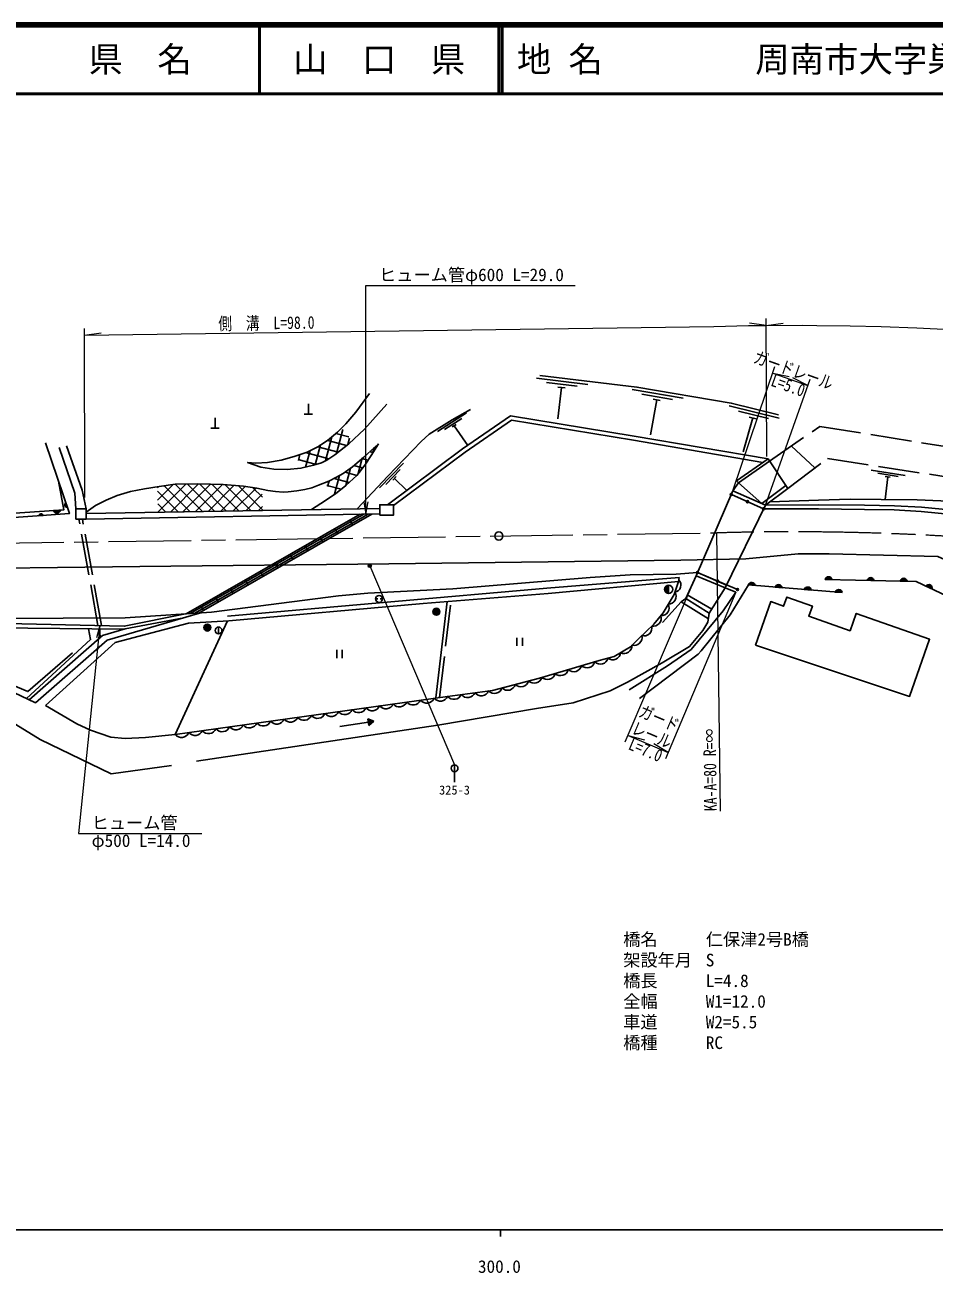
# Model space of a CAD drawing. Units: millimetres at full size, sheet at 1:1000; details may follow other scales. Extents: x 40000 to 680000, y 20000 to 380000.
# Drawn here: x 298890 to 431009, y 198715 to 380000 of the extents above; entities that cross this region are included whole.
import ezdxf
from ezdxf.enums import TextEntityAlignment as Align

# ---------------------------------------------------------------- set-up
doc = ezdxf.new("R2010")
doc.units = ezdxf.units.MM
doc.header["$LTSCALE"] = 1000
doc.linetypes.add('CHAIN', pattern=[18.5, 12, -1.5, 3.5, -1.5])
doc.linetypes.add('DASHED', pattern=[7.5, 6, -1.5])
for name, color, linetype, lineweight in [('M-BGD', 7, 'Continuous', 25), ('M-BMK', 2, 'CHAIN', 13), ('M-BMK-SRVR', 3, 'Continuous', 25), ('M-STR-HTXT', 7, 'Continuous', 13), ('M-STR-STR1', 1, 'Continuous', 25), ('M-STR-STRC', 7, 'Continuous', 25), ('M-TTL', 2, 'Continuous', 140), ('M-TTL-BAND', 7, 'Continuous', 25), ('M-TTL-LINE', 7, 'Continuous', 50)]:
    doc.layers.add(name, color=color, linetype=linetype, lineweight=lineweight)
doc.layers.add('M-TTL-TXT', color=7, linetype='Continuous')
doc.styles.add('ＭＳ ゴシック', font='')
doc.styles.get('ＭＳ ゴシック').set_extended_font_data('MS Gothic')

# ---------------------------------------------------------------- blocks, each defined once
blk = doc.blocks.new('open_arrow')
at = {"color": 0, "linetype": 'Continuous', "lineweight": -2}
blk.add_lwpolyline([(7.5, 1.25), (0, 0), (7.5, -1.25)], dxfattribs=at)

msp = doc.modelspace()

# ---------------------------------------------------------------- hatches: boundary and pattern name
at = {"layer": 'M-BGD'}
for points in [[(401392, 311784, -1), (401692, 311784, -1)], [(304834, 310548), (305036, 309955, -0.84072)], [(403747, 310761, -1), (404047, 310761, -1)], [(300890, 308708), (301514, 308751, 0.84072)], [(304039, 309527, -0.82183), (303050, 309459)], [(406095, 309721, -1), (406395, 309721, -1)], [(396475, 300461, -1), (396775, 300461, -1)], [(399392, 299228, -1), (399692, 299228, -1)], [(415182, 299464, -0.82183), (416173, 299442)], [(421295, 299333, -0.82183), (422286, 299312)], [(426099, 299231, -0.82183), (427090, 299210)], [(392433, 298617), (392433, 297417, -1)], [(402308, 297994, -1), (402608, 297994, -1)], [(404022, 298658, -0.82183), (405010, 298577)], [(407925, 298339, -0.82183), (408913, 298258)], [(412144, 297994, -0.82183), (413132, 297914)], [(416652, 297626, -0.82183), (417640, 297546)], [(429825, 298505, -0.82183), (430720, 298080)], [(358186, 294769, -1), (359186, 294769, -1)], [(324890, 292472, -1), (325890, 292472, -1)], [(348873, 278248), (349589, 278862), (348724, 279237)]]:
    msp.add_hatch(color=256, dxfattribs=at).paths.add_polyline_path(points)
at = {"layer": 'M-STR-HTXT'}
msp.add_hatch(color=256, dxfattribs=at).paths.add_polyline_path([(349218, 301550, -1), (348779, 301311, -1)])

# ---------------------------------------------------------------- linework, layer by layer
at = {"layer": 'M-BGD'}
for p, q in [((380692, 327800), (373244, 328683)), ((379149, 327530), (374681, 328060)), ((376862, 327348), (376324, 322809)), ((377383, 327286), (376341, 327410)), ((394548, 325804), (387155, 327066)), ((392993, 325613), (388557, 326370)), ((340089, 323485), (340089, 324985)), ((390700, 325548), (389778, 320444)), ((391217, 325460), (390182, 325636)), ((408521, 322903), (401234, 324680)), ((326521, 321454), (326521, 322954)), ((339489, 323485), (340689, 323485)), ((363061, 323640), (358836, 320966)), ((362376, 322852), (359841, 321247)), ((406957, 322821), (402585, 323887)), ((404664, 322917), (403270, 317990)), ((405174, 322793), (404154, 323041)), ((325921, 321454), (327121, 321454)), ((345093, 321244), (344152, 317731)), ((361565, 321983), (360973, 321609)), ((361269, 321796), (363249, 318937)), ((343490, 320168), (342558, 316692)), ((342884, 319657), (345644, 318918)), ((344068, 320655), (345942, 320153)), ((346071, 319987), (345822, 319059)), ((338855, 317591), (338628, 316744)), ((340325, 318170), (339683, 315774)), ((339686, 317884), (343051, 316983)), ((341860, 318993), (341090, 316119)), ((341444, 318728), (344407, 317934)), ((348986, 318022), (349460, 317895)), ((349651, 318627), (349450, 317879)), ((350102, 319038), (350159, 319023)), ((413687, 315655), (410274, 318837)), ((338587, 316864), (341217, 316159)), ((346220, 315635), (345541, 313104)), ((346692, 316007), (347960, 315668)), ((347916, 317059), (347321, 314841)), ((347858, 317009), (348737, 316774)), ((353889, 316362), (350419, 312761)), ((402301, 313792), (406897, 316981)), ((406897, 316981), (409749, 312693)), ((343086, 313756), (342872, 312955)), ((343848, 314140), (346027, 313556)), ((344614, 314549), (343885, 311831)), ((345406, 315037), (347119, 314578)), ((353411, 315433), (351329, 313273)), ((352829, 314397), (352343, 313893)), ((352586, 314145), (354371, 312369)), ((402589, 313505), (402301, 313792)), ((426831, 314565), (421890, 315334)), ((425796, 314422), (422832, 314884)), ((424268, 314356), (423920, 311059)), ((424614, 314303), (423922, 314410)), ((318362, 312974), (318141, 312753)), ((318150, 312264), (321141, 309273)), ((320424, 313240), (318172, 310988)), ((322286, 313306), (318203, 309223)), ((319136, 313074), (322906, 309304)), ((324111, 313335), (320030, 309254)), ((320730, 313276), (324671, 309335)), ((325855, 313283), (321858, 309286)), ((322493, 313309), (326436, 309366)), ((327599, 313230), (323686, 309318)), ((324268, 313330), (328201, 309397)), ((329264, 313100), (325514, 309350)), ((326119, 313275), (329966, 309428)), ((330912, 312951), (327342, 309382)), ((327987, 313203), (331732, 309459)), ((332489, 312732), (329170, 309414)), ((329941, 313045), (333426, 309560)), ((333387, 311834), (330998, 309446)), ((331979, 312803), (333394, 311388)), ((342765, 313115), (344841, 312559)), ((405980, 310483), (402589, 313505)), ((405980, 310483), (409472, 313110)), ((406505, 310253), (409749, 312693)), ((305036, 309955), (304834, 310548)), ((318182, 310436), (319375, 309243)), ((333418, 310069), (332826, 309478)), ((401550, 311802), (406245, 309721)), ((300890, 308708), (301514, 308751)), ((304039, 309527), (303050, 309459)), ((307764, 309039), (350457, 309786)), ((307764, 308239), (350457, 308986)), ((322340, 294460), (347619, 308936)), ((322907, 294497), (348138, 308945)), ((323588, 294541), (348760, 308956)), ((324155, 294577), (349279, 308965)), ((343946, 306833), (344343, 306139)), ((346115, 308075), (346513, 307381)), ((341776, 305590), (342174, 304896)), ((337437, 303106), (337835, 302411)), ((339607, 304348), (340004, 303654)), ((335268, 301863), (335665, 301169)), ((330929, 299379), (331327, 298684)), ((333098, 300621), (333496, 299927)), ((393977, 299753), (393857, 299181)), ((394912, 296688), (396414, 299974)), ((396625, 300461), (402458, 297994)), ((415182, 299464), (416173, 299442)), ((421295, 299333), (422286, 299312)), ((426099, 299231), (427090, 299210)), ((328760, 298136), (329157, 297442)), ((392433, 298617), (392433, 297417)), ((398335, 294542), (400651, 298237)), ((400651, 298237), (402192, 297604)), ((404022, 298658), (417640, 297546)), ((404022, 298658), (405010, 298577)), ((407925, 298339), (408913, 298258)), ((412144, 297994), (413132, 297914)), ((416652, 297626), (417640, 297546)), ((429825, 298505), (430720, 298080)), ((324421, 295651), (324818, 294957)), ((326590, 296894), (326988, 296200)), ((349855, 296635), (350180, 296635)), ((350530, 296635), (350855, 296635)), ((358588, 282244), (360245, 296255)), ((394243, 296222), (391529, 293205)), ((394243, 296222), (394912, 296688)), ((398207, 293737), (394243, 296222)), ((398335, 294542), (394912, 296688)), ((395150, 297208), (398714, 295147)), ((320714, 276946), (328323, 293451)), ((327021, 292547), (327021, 291547)), ((370398, 290996), (370398, 289796)), ((371198, 290996), (371198, 289796)), ((344210, 289228), (344210, 288028)), ((345010, 289228), (345010, 288028)), ((348724, 279237), (348873, 278248)), ((349589, 278862), (348724, 279237)), ((348798, 278743), (344646, 278114)), ((349589, 278862), (348873, 278248))]:
    msp.add_line(p, q, dxfattribs=at)
at = {"layer": 'M-BGD', "linetype": 'DASHED'}
for p, q in [((309504, 292760), (306735, 308239)), ((310014, 292748), (307243, 308239)), ((359151, 282322), (360804, 296300))]:
    msp.add_line(p, q, dxfattribs=at)
at = {"layer": 'M-BGD'}
for points in [[(373695, 329083), (387821, 327409), (401544, 325067), (408424, 323390)], [(348973, 326448), (347001, 323753), (345534, 322067), (344311, 320860), (342855, 319633), (341462, 318737), (339914, 317965), (338014, 317295), (336127, 316794), (334148, 316447), (332467, 316356), (331241, 316424), (333190, 315785), (335050, 315487), (336977, 315411), (339007, 315618), (340846, 316042), (341979, 316400), (342758, 316792), (343937, 317561), (345966, 319174), (348225, 321297), (351465, 324899)], [(347187, 309729), (351638, 314458), (356494, 319498), (357623, 320553), (360965, 322668), (363620, 324159)], [(351595, 310303), (362502, 318420), (369466, 323243), (387407, 320286), (406897, 316981)], [(352457, 310197), (362852, 317932), (369608, 322611), (387307, 319694), (406145, 316459)], [(281741, 316166), (287044, 312415), (295230, 308317), (305355, 309017), (301855, 319307)], [(307764, 309236), (309135, 310205), (310706, 310955), (312291, 311634), (314206, 312227), (316270, 312637), (318391, 312979), (320705, 313276), (324015, 313338), (327681, 313228), (330647, 312988), (332578, 312720), (334170, 312387), (335311, 312226), (336403, 312150), (337162, 312183), (338381, 312330), (339546, 312540), (340575, 312788), (341555, 313148), (343069, 313747), (344168, 314301), (345142, 314843), (346491, 315835), (348130, 317242), (350254, 319176)], [(350254, 319176), (349204, 317482), (348280, 316082), (347104, 314559), (345529, 313093), (344006, 311912), (341877, 310482), (340536, 309613)], [(306264, 309739), (306135, 312005), (303864, 318620)], [(307764, 309739), (307192, 312415), (304907, 318869)], [(282087, 316656), (287353, 312931), (295353, 308927), (304536, 309562), (303750, 313736)], [(401778, 312329), (402589, 313505), (407119, 316648)], [(406505, 310253), (414240, 310299), (420910, 310237), (425240, 310159), (429161, 309950), (433668, 309502), (439630, 308835), (446637, 307934), (455090, 306611), (459332, 305809), (464505, 304772), (467609, 304039), (470225, 303284), (476886, 301311), (490258, 297461)], [(407124, 310718), (414198, 310982), (418803, 311098), (423308, 311065), (428549, 311013), (432013, 310878), (436027, 310544), (439369, 310086), (445784, 309287), (453112, 308196), (458033, 307336), (462134, 306539), (466113, 305638), (469132, 304754), (474644, 303115), (482450, 300616), (489903, 298345)], [(406245, 309721), (414239, 309699), (420902, 309637), (425218, 309560), (429116, 309351), (433605, 308906), (439558, 308239), (446552, 307340), (454988, 306019), (459217, 305220), (464377, 304185), (467457, 303458), (470056, 302708), (476718, 300735), (490104, 296881)], [(283598, 300957), (315566, 301362), (351769, 301751), (394223, 302266), (403638, 302474), (411255, 303183), (415754, 303173), (431548, 302795), (470211, 285412), (485146, 291302), (518017, 280865)], [(282304, 286303), (285522, 297286), (295431, 293787), (313432, 293883), (326002, 294697), (344478, 297100), (348717, 297454), (361057, 298077), (381055, 299740), (386852, 300147), (393539, 300216), (396625, 300461)], [(301874, 281130), (312012, 290293), (322661, 293087), (328516, 293464), (356758, 295974), (374944, 297438), (393857, 299181)], [(393857, 299181), (393230, 297256), (391632, 294594), (390271, 292972), (388069, 290841), (386881, 289679), (384540, 288249), (382339, 287678), (373659, 285132), (366862, 283337), (360295, 282482), (320714, 276946)], [(328327, 294103), (374758, 298192), (393977, 299753)], [(415182, 299464), (428399, 299182), (436487, 295344), (440926, 293418), (451970, 287804), (454855, 278607), (452327, 269679)], [(386713, 283430), (392265, 286910), (395717, 289289), (400346, 294902), (402192, 297604)], [(388222, 282171), (396734, 288609), (397154, 289068), (401384, 294297), (404022, 298658)], [(285108, 295873), (285464, 295823), (287556, 295259), (289071, 294764), (294014, 292548), (299302, 292380), (313268, 292230)], [(322226, 294452), (313319, 292668), (294133, 293131), (291315, 294591), (289089, 295400), (285229, 296287)], [(299515, 281986), (310171, 291305), (313469, 292290), (321959, 293908)], [(300410, 281562), (310854, 290655), (324268, 294585)], [(323834, 273050), (358892, 278314), (373237, 280709), (378543, 281533), (383960, 283291), (386469, 284529), (391518, 287324), (395476, 289706), (397394, 292050), (398129, 293241), (398335, 294542)], [(308138, 292285), (308430, 290732), (299105, 282179)], [(283194, 289341), (286130, 288175), (291117, 285958), (300410, 281562)], [(305797, 288811), (299323, 283161), (283344, 289854)], [(282304, 286303), (290040, 282912), (295684, 279569), (301103, 276228), (311414, 271247), (320174, 272442)], [(320714, 276946), (316433, 276489), (313459, 276361), (311386, 276543), (308423, 277568), (306449, 278496), (301874, 281130)]]:
    msp.add_lwpolyline(points, dxfattribs=at)
at = {"layer": 'M-BGD', "linetype": 'DASHED'}
for points in [[(407119, 316648), (414397, 321697), (490516, 309465), (494864, 299315), (494855, 296068)], [(409749, 312693), (415526, 317039), (486854, 305932), (490258, 297461)]]:
    msp.add_lwpolyline(points, dxfattribs=at)
at = {"layer": 'M-BGD'}
for points in [[(350457, 308803), (352457, 308803), (352457, 310303), (350457, 310303)], [(306264, 308239), (307764, 308239), (307764, 309739), (306264, 309739)], [(405062, 289924), (407274, 296233), (409142, 295578), (409608, 296906), (413330, 295600), (412807, 294110), (418815, 292003), (419696, 294515), (430371, 290771), (427460, 282469)]]:
    msp.add_lwpolyline(points, close=True, dxfattribs=at)
for centre, radius in [((401542, 311784), 150), ((403897, 310761), 150), ((406245, 309721), 150), ((396625, 300461), 150), ((399542, 299228), 150), ((392433, 298017), 600), ((402458, 297994), 150), ((350355, 296635), 500), ((358686, 294769), 500), ((325390, 292472), 500), ((327021, 292047), 500)]:
    msp.add_circle(centre, radius, dxfattribs=at)
for centre, radius, start, end in [((304987, 310269), 318, 118.67525, 278.89298), ((301206, 308675), 318, 13.8464, 174.06413), ((303538, 309591), 505, 195.12617, 352.78436), ((393159, 298650), 1059, 280.09502, 45.31682), ((415676, 299355), 505, 9.95093, 167.60912), ((421789, 299225), 505, 9.95093, 167.60912), ((426592, 299123), 505, 9.95093, 167.60912), ((392357, 297012), 1154, 271.6992, 31.10836), ((404508, 298520), 505, 6.50211, 164.1603), ((408411, 298201), 505, 6.50211, 164.1603), ((412630, 297856), 505, 6.50211, 164.1603), ((417138, 297488), 505, 6.50211, 164.1603), ((430231, 298204), 505, 345.78237, 143.44057), ((391355, 295347), 1156, 267.02279, 26.28994), ((390195, 293827), 1159, 259.2268, 18.34216), ((388850, 292416), 1160, 254.54661, 13.57623), ((387414, 291021), 1160, 254.75676, 13.7867), ((384312, 288931), 1142, 233.45193, 353.5537), ((385956, 289838), 1154, 243.77911, 3.14672), ((378657, 287212), 1160, 226.83792, 345.86754), ((380576, 287775), 1160, 226.83792, 345.86754), ((382513, 288321), 1160, 225.62657, 344.66707), ((370977, 285032), 1160, 225.27153, 344.30115), ((372906, 285547), 1160, 225.56726, 344.60258), ((374819, 286085), 1160, 226.83792, 345.86754), ((376738, 286648), 1160, 226.83792, 345.86754), ((363227, 283458), 1160, 217.90263, 336.93225), ((365210, 283716), 1160, 217.90263, 336.93225), ((367124, 284051), 1157, 223.01839, 342.21782), ((369043, 284522), 1160, 225.27153, 344.30115), ((349353, 281546), 1160, 218.44771, 337.47733), ((351333, 281823), 1160, 218.44771, 337.47733), ((353314, 282100), 1160, 218.44771, 337.47733), ((355295, 282378), 1160, 218.44771, 337.47733), ((357276, 282655), 1160, 218.44771, 337.47733), ((359255, 282933), 1163, 218.50074, 337.40578), ((361244, 283200), 1160, 217.90263, 336.93225), ((337468, 279884), 1160, 218.44771, 337.47733), ((339449, 280161), 1160, 218.44771, 337.47733), ((341430, 280438), 1160, 218.44771, 337.47733), ((343411, 280715), 1160, 218.44771, 337.47733), ((345391, 280992), 1160, 218.44771, 337.47733), ((347372, 281269), 1160, 218.44771, 337.47733), ((323603, 277945), 1160, 218.44771, 337.47733), ((325584, 278222), 1160, 218.44771, 337.47733), ((327565, 278499), 1160, 218.44771, 337.47733), ((329546, 278776), 1160, 218.44771, 337.47733), ((331526, 279053), 1160, 218.44771, 337.47733), ((333507, 279330), 1160, 218.44771, 337.47733), ((335488, 279607), 1160, 218.44771, 337.47733), ((321623, 277668), 1160, 218.44771, 337.47733)]:
    msp.add_arc(centre, radius, start, end, dxfattribs=at)
at = {"layer": 'M-BMK'}
msp.add_line((274032, 304440), (399450, 306220), dxfattribs=at)
msp.add_arc((410459, -80378), 386754, 85.35412, 91.63114, dxfattribs=at)
at = {"layer": 'M-BMK-SRVR'}
msp.add_circle((367760, 305770), 600, dxfattribs=at)
at = {"layer": 'M-STR-HTXT'}
for p, q in [((406689, 317313), (406626, 337357)), ((307614, 311354), (307546, 335919)), ((406629, 336357), (404195, 336678)), ((406629, 336357), (409059, 336707)), ((307549, 334919), (309975, 335295)), ((401778, 312329), (407882, 330382)), ((406505, 310253), (413018, 328554)), ((407562, 329434), (412683, 327612)), ((407562, 329434), (409967, 328941)), ((412683, 327612), (410507, 328749)), ((399992, 265820), (399450, 306220)), ((348999, 301431), (361317, 272538)), ((386140, 275873), (396414, 299974)), ((402192, 297604), (391997, 273406)), ((386532, 276793), (392385, 274327)), ((386532, 276793), (388905, 276164)), ((392385, 274327), (390277, 275586))]:
    msp.add_line(p, q, dxfattribs=at)
for points in [[(348449, 308951), (348449, 342143), (378849, 342143)], [(307549, 334919), (399024, 336217), (404038, 336327), (406372, 336356), (406629, 336356)], [(406629, 336357), (411898, 336374), (413969, 336362), (418795, 336293), (423332, 336178), (428512, 335985), (433398, 335745), (438972, 335400), (443729, 335046), (448214, 334552), (452223, 333994), (453744, 333756), (457789, 333155), (463199, 332070), (470243, 330486), (474988, 329182), (497735, 322352)], [(309759, 292754), (306674, 262551), (324574, 262551)]]:
    msp.add_lwpolyline(points, dxfattribs=at)
msp.add_circle((348999, 301431), 250, dxfattribs=at)
at = {"layer": 'M-STR-STR1'}
for p, q in [((396414, 299974), (401778, 312329)), ((401778, 312329), (406505, 310253)), ((400651, 298237), (406505, 310253)), ((401550, 311802), (406245, 309721)), ((396414, 299974), (400651, 298237)), ((396625, 300461), (400853, 298652))]:
    msp.add_line(p, q, dxfattribs=at)
at = {"layer": 'M-STR-STRC'}
msp.add_line((361317, 270038), (361317, 272538), dxfattribs=at)
msp.add_circle((361317, 272038), 500, dxfattribs=at)
at = {"layer": 'M-TTL'}
msp.add_line((680000, 380000), (40000, 380000), dxfattribs=at)
at = {"layer": 'M-TTL-BAND'}
for p, q in [((40000, 205000), (579000, 205000)), ((368000, 205000), (368000, 204000))]:
    msp.add_line(p, q, dxfattribs=at)
at = {"layer": 'M-TTL-LINE'}
for p, q in [((333000, 380000), (333000, 370000)), ((367750, 380000), (367750, 370000)), ((368250, 380000), (368250, 370000)), ((40000, 370000), (680000, 370000))]:
    msp.add_line(p, q, dxfattribs=at)

# ---------------------------------------------------------------- block references
at = {"layer": 'M-STR-HTXT', "xscale": 240, "yscale": 240}
for p, rotation in [((348449, 308951), 90), ((309759, 292754), 264.2)]:
    msp.add_blockref('open_arrow', p, dxfattribs=dict(at, rotation=rotation))

# ---------------------------------------------------------------- texts
at = {"layer": 'M-STR-HTXT', "style": 'ＭＳ ゴシック'}
for s, p in [('ヒューム管φ600 L=29.0', (350349, 342243)), ('ヒューム管\u3000', (308574, 262651)), ('φ500 L=14.0', (308574, 260051)), ('橋名', (385834, 245707)), ('仁保津2号B橋', (397834, 245707)), ('架設年月', (385834, 242707)), ('S', (397834, 242707)), ('橋長', (385834, 239707)), ('L=4.8', (397834, 239707)), ('全幅', (385834, 236707)), ('W1=12.0', (397834, 236707)), ('車道', (385834, 233707)), ('W2=5.5', (397834, 233707)), ('橋種', (385834, 230707)), ('RC', (397834, 230707))]:
    msp.add_text(s, height=1833, dxfattribs=at).set_placement(p, align=Align.BOTTOM_LEFT)
at = {"layer": 'M-STR-HTXT', "style": 'ＭＳ ゴシック', "width": 0.8}
for s, rotation, p in [('側\u3000溝\u3000L=98.0', 0.813, (334005, 335243)), ('ガードレール', 340.409, (410105, 328475)), ('ガード', 337.153, (390495, 277951)), ('レール', 337.153, (389438, 275513))]:
    msp.add_text(s, height=1833, rotation=rotation, dxfattribs=at).set_placement(p, align=Align.BOTTOM_CENTER)
for s, rotation, p in [('L=5.0', 340.409, (410122, 328523)), ('L=7.0', 337.153, (389458, 275560))]:
    msp.add_text(s, height=1833, rotation=rotation, dxfattribs=at).set_placement(p, align=Align.TOP_CENTER)
msp.add_text('KA-A=80 R=∞', height=1833, rotation=90.769, dxfattribs=at).set_placement((399992, 265820), align=Align.BOTTOM_LEFT)
at = {"layer": 'M-STR-STRC', "style": 'ＭＳ ゴシック'}
msp.add_text('325-3', height=1320, dxfattribs=at).set_placement((361317, 269538), align=Align.TOP_CENTER)
at = {"layer": 'M-TTL-BAND', "style": 'ＭＳ ゴシック'}
msp.add_text('300.0', height=1833, dxfattribs=at).set_placement((367844, 198195), align=Align.BOTTOM_CENTER)
at = {"layer": 'M-TTL-TXT', "style": 'ＭＳ ゴシック'}
for s, p in [('県\u3000名', (315625, 375000)), ('山\u3000口\u3000県', (350375, 375000))]:
    msp.add_text(s, height=3666, dxfattribs=at).set_placement(p, align=Align.MIDDLE_CENTER)
for s, p in [('地 名', (370380, 375000)), ('周南市大字巣山', (405024, 375000))]:
    msp.add_text(s, height=3666, dxfattribs=at).set_placement(p, align=Align.MIDDLE_LEFT)

doc.saveas('drawing.dxf')
